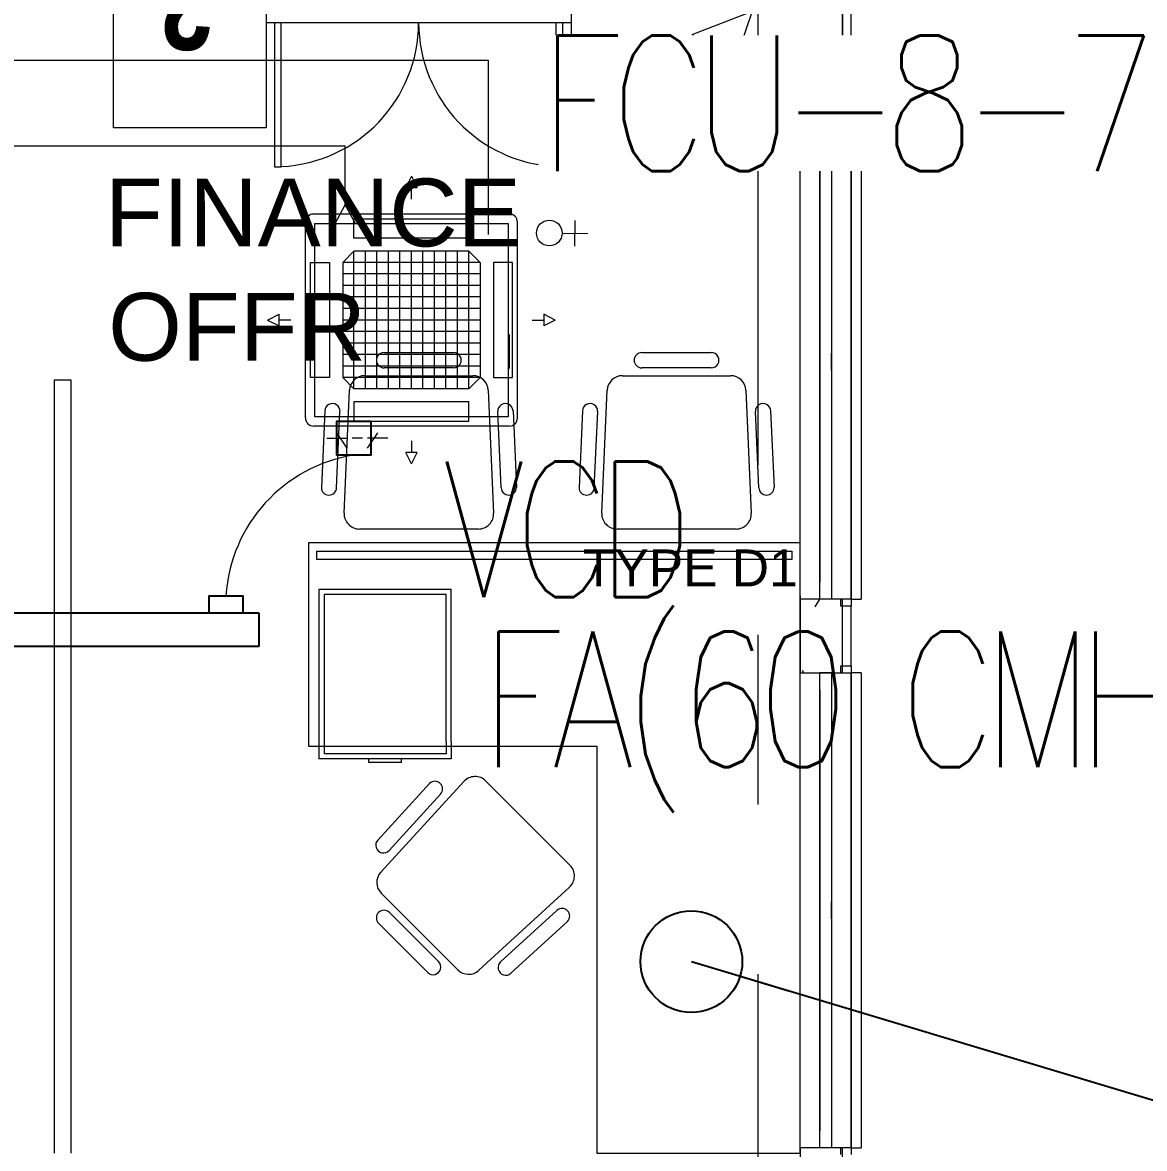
# Model space of a CAD drawing. Header units: millimetres. Extents: x 50620 to 404449, y -131543 to 97.
# Drawn here: x 361219 to 364528, y -103417 to -100098 of the extents above; entities that cross this region are included whole.
import ezdxf

# ---------------------------------------------------------------- set-up
doc = ezdxf.new("R2010")
doc.units = ezdxf.units.MM
doc.linetypes.add('CONTINOUS', pattern=[0])
doc.linetypes.add('IDA - Grid Line', pattern=[3500, 2000, -500, 500, -500])
for name, color, linetype, lineweight in [('1599_DB_A_BLK2_HQ_R21-2ND STOREY 20230517--$0$A-_GENM----_M', 8, 'Continuous', 9), ('1599_DB_A_BLK2_HQ_R21-2ND STOREY 20230517--$0$A-_WIND----_E', 8, 'Continuous', 9), ('1599_DB_A_BLK2_HQ_R21-2ND STOREY 20230517--$0$S-_COLN----_E', 8, 'Continuous', 9), ('A-_FLOR----_E', 8, 'Continuous', 9), ('A-_FURT----_E', 8, 'Continuous', 9), ('A-_GENM----_M', 8, 'Continuous', 9), ('A-_WALL----_E', 8, 'Continuous', 9), ('A-_WALL----_E-1', 8, 'Continuous', 18), ('A-_WALL----_H-2', 8, 'Continuous', 9), ('A-_WALLPRTN_E', 8, 'Continuous', 9), ('A-_WIND----_E', 8, 'Continuous', 9), ('FURNITURE', 8, 'Continuous', 9), ('M-_ACMV TX', 6, 'Continuous', 25), ('M-_ACON----_E-N', 7, 'Continuous', 9), ('M-_ARCHI', 8, 'Continuous', 5), ('M-AC-TEXT', 5, 'CONTINOUS', 25), ('M-ACMV_CDP', 190, 'DRAIN_PIPE', 13), ('M-ACMV_FAD', 3, 'Continuous', 25), ('M-ACMV_FAF', 3, 'Continuous', 25), ('M-ACMV_FCU', 5, 'Continuous', 25), ('M-ACMV_FLEXD', 222, 'Continuous', 25), ('M-ACMV_PW', 8, 'REFRIGERANT', 25), ('M-ACMV_REF-P', 134, '500-1-RP', 9), ('M-FA TEXT', 3, 'Continuous', 25), ('M_ACMV_ANNOTATION', 7, 'Continuous', 20), ('S-_COLN----_E', 8, 'Continuous', 5), ('S-_COLN----_E-1', 8, 'Continuous', 5), ('S-_COLN----_E-2', 8, 'Continuous', 5)]:
    doc.layers.add(name, color=color, linetype=linetype, lineweight=lineweight)
doc.layers.add('S-_ANOTGRID_E-1', color=9, linetype='IDA - Grid Line', lineweight=5, true_color=0x808080)
doc.styles.add('Arial Narrow_B_4', font='ARIALNB.TTF', dxfattribs={"height": 500})
doc.styles.add('Arial_3', font='arial.ttf', dxfattribs={"height": 500})
doc.styles.add('ROMANS', font='romans.shx', dxfattribs={"width": 0.8})
doc.styles.get("Standard").update_dxf_attribs({"font": 'arial.ttf'})
doc.linetypes.add('500-1-RP', pattern='A,0.75,-0.5,0.75,-0.5,0.75,-0.5,0.75,-1.7,["RP",Standard,S=1,R=0,X=-1,Y=-0.5],-1.7', length=7.9)
doc.linetypes.add('BATTING', pattern='A,0.0001,-0.1,[134,ltypeshp.shx,S=0.1,R=0,X=-0.1,Y=0],-0.2,[134,ltypeshp.shx,S=0.1,R=180,X=0.1,Y=0],-0.1', length=0.4001)
doc.linetypes.add('DRAIN_PIPE', pattern='A,0.5,-0.2,["D",Standard,S=0.1,R=0,X=-0.1,Y=-0.05],-0.25', length=0.95)
doc.linetypes.add('REFRIGERANT', pattern='A,15,-5.08,["R",Standard,S=2.54,R=0,X=-2.54,Y=-1.27],-5.08', length=25.16)
doc.dimstyles.get("Standard").update_dxf_attribs({"dimtxt": 200, "dimasz": 150, "dimexe": 0.18, "dimexo": 0.0625, "dimgap": 10, "dimtad": 1, "dimtih": 1, "dimtoh": 1, "dimdec": 0, "dimzin": 0, "dimdsep": 46, "dimtxsty": 'Standard', "dimcen": 0.09, "dimclrd": 256, "dimclre": 256, "dimclrt": 256, "dimadec": 0, "dimazin": 0, "dimtfac": 1, "dimtdec": 0, "dimtofl": 0, "dimtmove": 0, "dimatfit": 3, "dimfxl": 1, "dimtolj": 1, "dimtzin": 0, "dimarcsym": 1})

# ---------------------------------------------------------------- blocks, each defined once
blk = doc.blocks.new('A$C7208cd76')
at = {"layer": 'M-ACMV_FCU', "lineweight": 15}
for p, q in [((0, 424.1), (-17, 390.2)), ((0, 424.1), (17, 390.2)), ((-17, 390.2), (17, 390.2)), ((0, 356.2), (0, 390.2)), ((288.8, 312.5), (-288.8, 312.5)), ((288.9, 312.6), (288.9, 312.6)), ((-312.5, 288.8), (-312.5, -288.8)), ((312.5, 288.8), (312.5, -288.8)), ((312.6, 288.9), (312.6, 288.9)), ((-202.6, 169.6), (-169.6, 202.6)), ((-169.6, 202.6), (169.6, 202.6)), ((-169.6, 202.6), (-169.6, -202.6)), ((-135.7, 202.6), (-135.7, -202.6)), ((-101.8, 202.6), (-101.8, -202.6)), ((-67.9, 202.6), (-67.9, -202.6)), ((-33.9, 202.6), (-33.9, -202.6)), ((0, 202.6), (0, -202.6)), ((33.9, 202.6), (33.9, -202.6)), ((67.9, 202.6), (67.9, -202.6)), ((101.8, 202.6), (101.8, -202.6)), ((135.7, 202.6), (135.7, -202.6)), ((169.6, 202.6), (202.6, 169.6)), ((169.6, 202.6), (169.6, -202.6)), ((-202.6, 169.6), (-202.6, -169.6)), ((202.6, 169.6), (-202.6, 169.6)), ((202.6, 169.6), (202.6, -169.6)), ((202.6, 135.7), (-202.6, 135.7)), ((202.6, 101.8), (-202.6, 101.8)), ((202.6, 67.9), (-202.6, 67.9)), ((202.6, 33.9), (-202.6, 33.9)), ((-424.1, 0), (-390.2, 17)), ((-424.1, 0), (-390.2, -17)), ((-390.2, -17), (-390.2, 17)), ((-356.2, 0), (-390.2, 0)), ((202.6, 0), (-202.6, 0)), ((356.2, 0), (390.2, 0)), ((390.2, 17), (390.2, -17)), ((424.1, 0), (390.2, 17)), ((424.1, 0), (390.2, -17)), ((202.6, -33.9), (-202.6, -33.9)), ((202.6, -67.9), (-202.6, -67.9)), ((202.6, -101.8), (-202.6, -101.8)), ((202.6, -135.7), (-202.6, -135.7)), ((-169.6, -202.6), (-202.6, -169.6)), ((202.6, -169.6), (-202.6, -169.6)), ((169.6, -202.6), (202.6, -169.6)), ((-169.6, -202.6), (169.6, -202.6)), ((288.8, -312.5), (-288.8, -312.5)), ((0, -356.2), (0, -390.2)), ((17, -390.2), (-17, -390.2)), ((0, -424.1), (-17, -390.2)), ((0, -424.1), (17, -390.2))]:
    blk.add_line(p, q, dxfattribs=at)
for points in [[(285, 285), (285, -285), (-285, -285), (-285, 285)], [(-169.6, 241.6), (169.6, 241.6), (169.6, 297.9), (-169.6, 297.9)], [(-241.6, 169.6), (-241.6, -169.6), (-297.9, -169.6), (-297.9, 169.6)], [(241.6, 169.6), (241.6, -169.6), (297.9, -169.6), (297.9, 169.6)], [(-169.6, -241.6), (169.6, -241.6), (169.6, -297.9), (-169.6, -297.9)]]:
    blk.add_lwpolyline(points, close=True, dxfattribs=at)
for centre, start, end in [((-288.8, 288.8), 90, 180), ((288.8, 288.8), 0, 90), ((-288.8, -288.8), 180, 270), ((288.8, -288.8), 270, 0)]:
    blk.add_arc(centre, 23.7, start, end, dxfattribs=at)
blk = doc.blocks.new('A$C49267d6b')
at = {"layer": 'M-_ACON----_E-N', "lineweight": 0}
for p, q in [((0, 127), (0, 76.2)), ((-25.4, 76.2), (12.7, 101.6)), ((0, 63.5), (0, 38.1)), ((-25.4, 25.4), (12.7, 0)), ((0, -25.4), (0, 25.4))]:
    blk.add_line(p, q, dxfattribs=at)
blk = doc.blocks.new('SSO')
at = {"layer": 'M-ACMV_PW', "color": 1, "linetype": 'ByBlock', "lineweight": 5}
for points in [[(1064770.8, 20778.3), (1064771.8, 20867.5)], [(1064770.8, 20778.3), (1064771.8, 20867.5)], [(1064770.8, 20778.3), (1064771.8, 20867.5)], [(1064770.8, 20778.3), (1064771.8, 20867.5)], [(1064770.8, 20778.3), (1064771.8, 20867.5)], [(1064770.8, 20778.3), (1064771.8, 20867.5)], [(1064815.9, 20822.4), (1064726.7, 20823.4)], [(1064815.9, 20822.4), (1064726.7, 20823.4)]]:
    blk.add_lwpolyline(points, dxfattribs=at)
blk.add_circle((1064770.3, 20733.6), 44.6, dxfattribs=at)
blk.add_circle((1064770.3, 20733.6), 44.6, dxfattribs=at)
blk = doc.blocks.new('A$C81577ca4')
at = {"layer": 'M-ACMV_REF-P', "lineweight": 0, "ltscale": 0.75}
for p, q in [((19, -95), (-36, -125)), ((-36, -125), (-86, -125)), ((19, -155), (-36, -125))]:
    blk.add_line(p, q, dxfattribs=at)
blk = doc.blocks.new('IDA - Casement w Top Hung - 2 Panels - 1400L X 1800H - B2-AW01-3560558-BLK 2 2ND STOREY PLAN')
at = {"layer": 'A-_WIND----_E'}
for p, q in [((-700, 17.5), (700, 17.5)), ((-700, 17.5), (-700, -17.5)), ((-650, 17.5), (-615, 17.5)), ((-650, 17.5), (-25, 17.5)), ((-650, 17.5), (650, 17.5)), ((-650, 17.5), (650, 17.5)), ((-615, 17.5), (-35, 17.5)), ((-615, 17.5), (-60, 17.5)), ((-35, 17.5), (0, 17.5)), ((25, 17.5), (-24.9, 17.5)), ((0, 17.5), (35, 17.5)), ((25, 17.5), (650, 17.5)), ((35, 17.5), (615, 17.5)), ((60, 17.5), (615, 17.5)), ((615, 17.5), (650, 17.5)), ((700, 17.5), (700, -17.5)), ((700, -17.5), (-700, -17.5)), ((-615, -17.5), (-650, -17.5)), ((-25, -17.5), (-650, -17.5)), ((650, -17.5), (-650, -17.5)), ((-650, -17.5), (650, -17.5)), ((-35, -17.5), (-615, -17.5)), ((-60, -17.5), (-615, -17.5)), ((0, -17.5), (-35, -17.5)), ((25, -17.5), (-24.9, -17.5)), ((35, -17.5), (0, -17.5)), ((650, -17.5), (25, -17.5)), ((615, -17.5), (35, -17.5)), ((615, -17.5), (60, -17.5)), ((650, -17.5), (615, -17.5))]:
    blk.add_line(p, q, dxfattribs=at)
blk = doc.blocks.new('Wall Motif - Type 1-2673956-BLK 2 2ND STOREY PLAN')
at = {"layer": 'A-_GENM----_M'}
for p, q in [((-575, -75), (825, -75)), ((-575, -75), (-575, -105)), ((-525, -75), (81.1, -75)), ((-481.1, -75), (125, -75)), ((-481.1, -75), (731.1, -75)), ((125, -75), (731.1, -75)), ((168.9, -75), (775, -75)), ((825, -105), (825, -75)), ((825, -105), (-575, -105)), ((81.1, -105), (-525, -105)), ((125, -105), (-481.1, -105)), ((731.1, -105), (-481.1, -105)), ((731.1, -105), (125, -105)), ((775, -105), (168.9, -105))]:
    blk.add_line(p, q, dxfattribs=at)
blk = doc.blocks.new('1599_DB_A_BLK2_HQ_R21-2ND STOREY 20230517--$0$Wall Motif - Type 1-2673956-LINKVIEW_BLK2_2ND STOREY')
at = {"layer": '1599_DB_A_BLK2_HQ_R21-2ND STOREY 20230517--$0$A-_GENM----_M'}
for p, q in [((-575, -75), (825, -75)), ((-575, -75), (-575, -105)), ((825, -105), (825, -75)), ((825, -105), (-575, -105))]:
    blk.add_line(p, q, dxfattribs=at)
blk = doc.blocks.new('1599_DB_A_BLK2_HQ_R21-2ND STOREY 20230517--$0$IDA - Casement w Top Hung - 2 Panels - 1400L X 1800H - B2-AW01-3560558-LINKVIEW_BLK2_2ND STOREY')
at = {"layer": '1599_DB_A_BLK2_HQ_R21-2ND STOREY 20230517--$0$A-_WIND----_E'}
for p, q in [((-700, 17.5), (700, 17.5)), ((-700, 17.5), (-700, -17.5)), ((700, 17.5), (700, -17.5)), ((700, -17.5), (-700, -17.5))]:
    blk.add_line(p, q, dxfattribs=at)
blk = doc.blocks.new('ARCHI 2ND_2024 09 11')
at = {"layer": '1599_DB_A_BLK2_HQ_R21-2ND STOREY 20230517--$0$S-_COLN----_E', "lineweight": 5}
h = blk.add_hatch(dxfattribs=at)
h.set_pattern_fill('FP_1', color=8, style=0, pattern_type=2)
h.set_pattern_definition([(50, (-28420.7, -3975.3), (1821.84, -159.39), [190.5, -2095.5]), (355, (-28420.7, -3975.3), (-352.43, 1910.567), [152.4, -1676.4]), (100.451, (-28268.9, -3988.6), (1469.426, 1751.166), [161.9, -1780.9]), (46.184, (-28420.7, -3467.3), (2710.79, -420.43), [285.75, -3143.25]), (96.636, (-28194.8, -3502.4), (2374.03, 2474.28), [242.85, -2671.35]), (351.184, (-28420.7, -3467.3), (2374.05, 2474.25), [228.6, -2514.6]), (21, (-28166.7, -3594.3), (1516.143, -1022.652), [190.5, -2095.5]), (326, (-28166.7, -3594.3), (618.02, 1841.88), [152.4, -1676.4]), (71.451, (-28040.4, -3679.6), (2134.17, 819.212), [161.9, -1780.9]), (37.5, (-28420.7, -3975.34), (30.886, 845.5504), [83.82, -1572.26, 83.82, -1617.98, -1682.75]), (37.5, (-28420.7, -3975.34), (30.886, 845.5504), [-3357.88, 83.82, -1598.93]), (7.5, (-28420.7, -3975.3), (668.197, 1001.806), [83.82, -886.46, 83.82, -1534.16, -641.35]), (7.5, (-28420.7, -3975.3), (668.197, 1001.806), [-2588.26, 83.82, -557.53]), (327.5, (-28987.1, -3975.34), (1355.909, -57.2896), [83.82, -551.18, 83.82, -1897.38, -2628.9]), (327.5, (-28987.1, -3975.34), (1355.909, -57.2896), [-2616.2, 83.82, -2545.08]), (317.5, (-29241.1, -3975.3), (1481.293, 254.266), [83.82, -741.68, 83.82, -1231.9, -1866.9]), (317.5, (-29241.1, -3975.3), (1481.293, 254.266), [-2141.22, 83.82, -1783.08])])
h.paths.add_polyline_path([(-21417.3, -72400), (-21350, -72400), (-21350, -71600), (-22150, -71600), (-22150, -72400)], flags=0)
h = blk.add_hatch(dxfattribs=at)
h.set_pattern_fill('FP_3', color=8, style=0, pattern_type=2)
h.set_pattern_definition([(6e-11, (-28420.7, -3975.34), (1016, 254), [83.82, -678.18, 83.82, -678.18, -4064]), (6e-11, (-28420.7, -3975.34), (1016, 254), [-1524, 83.82, -1440.18, 83.82, -678.18, -1778]), (6e-11, (-28420.7, -3975.34), (1016, 254), [-3810, 83.82, -424.18, 83.82, -1186.18]), (120, (-28039.7, -3848.34), (-727.97045, 752.8818), [83.82, -678.18, 83.82, -678.18, -4064]), (120, (-28039.7, -3848.34), (-727.97045, 752.8818), [-1524, 83.82, -1440.18, 83.82, -678.18, -1778]), (120, (-28039.7, -3848.34), (-727.97045, 752.8818), [-3810, 83.82, -424.18, 83.82, -1186.18]), (240, (-27912.7, -3340.34), (-288.02955, -1006.8818), [83.82, -678.18, 83.82, -678.18, -4064]), (240, (-27912.7, -3340.34), (-288.02955, -1006.8818), [-1524, 83.82, -1440.18, 83.82, -678.18, -1778]), (240, (-27912.7, -3340.34), (-288.02955, -1006.8818), [-3810, 83.82, -424.18, 83.82, -1186.18])])
h.paths.add_polyline_path([(-21355, -75633.3), (-21355, -75613.3), (-21350, -75613.3), (-21351.6, -75436.7), (-21355, -75436.7), (-21355, -75416.7), (-21475, -75416.7), (-21475, -75633.3), (-21382.3, -75633.3)], flags=0)
at = {"layer": 'A-_WALL----_H-2', "lineweight": 5}
h = blk.add_hatch(dxfattribs=at)
h.set_pattern_fill('FP_3', color=256, style=0, pattern_type=2)
h.set_pattern_definition([(360, (102886.37, 38752.37), (1016, 254), [83.82, -678.18, 83.82, -678.18, -4064]), (360, (102886.37, 38752.37), (1016, 254), [-1524, 83.82, -1440.18, 83.82, -678.18, -1778]), (360, (102886.37, 38752.37), (1016, 254), [-3810, 83.82, -424.18, 83.82, -1186.18]), (120, (103267.37, 38879.37), (-727.97045, 752.8818), [83.82, -678.18, 83.82, -678.18, -4064]), (120, (103267.37, 38879.37), (-727.97045, 752.8818), [-1524, 83.82, -1440.18, 83.82, -678.18, -1778]), (120, (103267.37, 38879.37), (-727.97045, 752.8818), [-3810, 83.82, -424.18, 83.82, -1186.18]), (240, (103394.37, 39387.37), (-288.02955, -1006.8818), [83.82, -678.18, 83.82, -678.18, -4064]), (240, (103394.37, 39387.37), (-288.02955, -1006.8818), [-1524, 83.82, -1440.18, 83.82, -678.18, -1778]), (240, (103394.37, 39387.37), (-288.02955, -1006.8818), [-3810, 83.82, -424.18, 83.82, -1186.18])])
h.paths.add_polyline_path([(-21382.3, -77250), (-21355, -77250), (-21355, -77230), (-21350, -77229.2), (-21350, -77053.3), (-21355, -77053.3), (-21355, -77033.3), (-21475, -77033.3), (-21475, -77250), (-21417.3, -77250)])
h.paths.add_polyline_path([(-21382.3, -75633.3), (-21355, -75633.3), (-21355, -75613.3), (-21350, -75612.5), (-21350, -75436.7), (-21355, -75436.7), (-21355, -75416.7), (-21475, -75416.7), (-21475, -75633.3), (-21417.3, -75633.3)])
h.paths.add_polyline_path([(-21417.3, -74016.7), (-21355, -74016.7), (-21355, -73996.7), (-21350, -73995.8), (-21350, -73820), (-21355, -73820), (-21355, -73800), (-21475, -73800), (-21475, -74016.7)])
h.paths.add_polyline_path([(-21355, -70200), (-21355, -70180), (-21350, -70179.2), (-21350, -69953), (-21355, -69953), (-21355, -69933), (-21475, -69933), (-21475, -70200), (-21382.3, -70200)])
h.paths.add_polyline_path([(-21355, -68533), (-21355, -68513), (-21350, -68513), (-21350, -68287), (-21355, -68287), (-21355, -68267), (-21475, -68267), (-21475, -68533), (-21360.7, -68533)])
h.paths.add_polyline_path([(-21382.3, -66867), (-21355, -66867), (-21355, -66847), (-21350, -66847), (-21350, -66620), (-21355, -66620), (-21355, -66600), (-21475, -66600), (-21475, -66867), (-21417.3, -66867)])
h.paths.add_polyline_path([(-21417.3, -63000), (-21355, -63000), (-21353.3, -62980), (-21350, -62980), (-21350, -62670), (-21355, -62670), (-21355, -62650), (-21475, -62650), (-21475, -63000), (-21417.7, -63000)])
h.paths.add_polyline_path([(-21417.7, -61250), (-21355, -61250), (-21355, -61230), (-21350, -61230), (-21350, -60750), (-21475, -60750), (-21475, -61250)])
at = {"layer": 'S-_COLN----_E-2', "lineweight": 5}
h = blk.add_hatch(dxfattribs=at)
h.set_pattern_fill('FP_40', color=256, style=0, pattern_type=2)
h.set_pattern_definition([(50, (102886.4, 38752.4), (1821.841, -159.39), [190.5, -2095.5]), (355, (102886.4, 38752.4), (-352.428, 1910.567), [152.4, -1676.4]), (100.451, (103038.2, 38739.1), (1469.426, 1751.166), [161.9, -1780.9]), (46.184, (102886.4, 39260.4), (2710.79, -420.428), [285.75, -3143.25]), (96.636, (103112.3, 39225.3), (2374.026, 2474.276), [242.85, -2671.35]), (351.184, (102886.4, 39260.4), (2374.05, 2474.253), [228.6, -2514.6]), (21, (103140.4, 39133.4), (1516.143, -1022.652), [190.5, -2095.5]), (326, (103140.4, 39133.4), (618.02, 1841.88), [152.4, -1676.4]), (71.451, (103266.7, 39048.2), (2134.171, 819.212), [161.9, -1780.9]), (37.5, (102886.4, 38752.4), (30.886, 845.5504), [83.82, -1572.26, 83.82, -1617.98, -1682.75]), (37.5, (102886.4, 38752.4), (30.886, 845.5504), [-3357.88, 83.82, -1598.93]), (7.5, (102886.4, 38752.4), (668.1966, 1001.8057), [83.82, -886.46, 83.82, -1534.16, -641.35]), (7.5, (102886.4, 38752.4), (668.1966, 1001.8057), [-2588.26, 83.82, -557.53]), (327.5, (102319.95, 38752.4), (1355.9093, -57.2896), [83.82, -551.18, 83.82, -1897.38, -2628.9]), (327.5, (102319.95, 38752.4), (1355.9093, -57.2896), [-2616.2, 83.82, -2545.08]), (317.5, (102066, 38752.4), (1481.293, 254.266), [83.82, -741.68, 83.82, -1231.9, -1866.9]), (317.5, (102066, 38752.4), (1481.293, 254.266), [-2141.22, 83.82, -1783.08])])
h.paths.add_polyline_path([(-21475, -72400), (-21350, -72400), (-21350, -71600), (-22150, -71600), (-22150, -72400), (-21577.6, -72400)])
at = {"color": 8, "lineweight": 5}
for p, q in [((-22701.8, -73073), (-22496.8, -73073)), ((-21942, -73073), (-21737, -73073)), ((-22496.8, -73118), (-22701.8, -73118)), ((-21737, -73118), (-21942, -73118)), ((-22758.7, -73141), (-22439.8, -73141)), ((-21999, -73141), (-21680, -73141)), ((-22819.7, -73546.1), (-22803.7, -73184.1)), ((-22394.9, -73184.1), (-22378.9, -73546.1)), ((-22059.9, -73546.1), (-22043.9, -73184.1)), ((-21635.1, -73184.1), (-21619.1, -73546.1)), ((-22876.8, -73244.8), (-22886.8, -73470.5)), ((-22841.8, -73471.5), (-22831.9, -73246.8)), ((-22356.8, -73471.5), (-22366.7, -73246.8)), ((-22321.7, -73244.8), (-22311.8, -73470.5)), ((-22117, -73244.8), (-22127, -73470.5)), ((-22082, -73471.5), (-22072.1, -73246.8)), ((-21597, -73471.5), (-21606.9, -73246.8)), ((-21562, -73244.8), (-21552, -73470.5)), ((-22423.8, -73593), (-22774.7, -73593)), ((-21664, -73593), (-22015, -73593)), ((-22893.9, -73771.2), (-22893.9, -74270.6)), ((-22503.9, -73771.2), (-22893.9, -73771.2)), ((-22503.9, -74220.7), (-22503.9, -73771.2)), ((-22878.9, -73786.2), (-22878.9, -74255.6)), ((-22518.9, -73786.2), (-22878.9, -73786.2)), ((-22518.9, -74220.7), (-22518.9, -73786.2)), ((-22518.9, -74220.7), (-22518.9, -74255.6)), ((-22503.9, -74220.7), (-22503.9, -74270.6)), ((-22503.9, -74270.6), (-22893.9, -74270.6)), ((-22503.9, -74270.6), (-22893.9, -74270.6)), ((-22518.9, -74255.6), (-22878.9, -74255.6)), ((-22746.8, -74281.6), (-22746.8, -74270.6)), ((-22650.9, -74281.6), (-22650.9, -74270.6)), ((-22650.9, -74281.6), (-22746.8, -74281.6)), ((-22720.4, -74510), (-22567.8, -74343.3)), ((-22466.9, -74337.3), (-22711.6, -74604.6)), ((-22153.8, -74584), (-22401.9, -74335.9)), ((-22535.3, -74374.4), (-22687.2, -74540.3)), ((-22710.2, -74666.8), (-22484.7, -74892.3)), ((-22422.5, -74893.7), (-22155.2, -74649)), ((-22541.3, -74868.3), (-22686.2, -74723.3)), ((-22192.3, -74717.3), (-22358.3, -74869.3)), ((-22718, -74755.2), (-22573.1, -74900.1)), ((-22327.9, -74902.5), (-22161.2, -74749.9))]:
    blk.add_line(p, q, dxfattribs=at)
blk.add_lwpolyline([(-22075, -75433.3), (-21475, -75433.3), (-21475, -73633.3), (-22925, -73633.3), (-22925, -74233.3), (-22075, -74233.3)], close=True, dxfattribs=at)
for centre, radius, start, end in [((-22701.8, -73095.5), 22.5, 90, 270), ((-22496.8, -73095.5), 22.5, 270, 90), ((-21942, -73095.5), 22.5, 90, 270), ((-21737, -73095.5), 22.5, 270, 90), ((-22758.7, -73186), 45, 90, 177.4674), ((-22439.8, -73186), 45, 2.5326, 90), ((-21999, -73186), 45, 90, 177.4674), ((-21680, -73186), 45, 2.5326, 90), ((-22854.3, -73245.8), 22.5, 357.4674, 177.473), ((-22344.2, -73245.8), 22.5, 2.527, 182.5326), ((-22094.6, -73245.8), 22.5, 357.4674, 177.473), ((-21584.4, -73245.8), 22.5, 2.527, 182.5326), ((-22864.3, -73470.5), 22.5, 180, 357.4674), ((-22334.3, -73470.5), 22.5, 182.5326, 0), ((-22104.5, -73470.5), 22.5, 180, 357.4674), ((-21574.5, -73470.5), 22.5, 182.5326, 0), ((-22774.7, -73548), 45, 177.4674, 270), ((-22423.8, -73548), 45, 270, 2.5326), ((-22015, -73548), 45, 177.4674, 270), ((-21664, -73548), 45, 270, 2.5326), ((-22551.9, -74359.2), 22.5, 317.5326, 135), ((-22433.8, -74367.7), 45, 45, 137.5326), ((-22703.8, -74525.2), 22.5, 137.527, 317.5326), ((-22678.4, -74635), 45, 137.5326, 225), ((-22678.4, -74635), 45, 137.5326, 225), ((-22185.6, -74615.8), 45, 312.4674, 45), ((-22177.1, -74733.9), 22.5, 315, 132.4674), ((-22702.1, -74739.2), 22.5, 45, 225), ((-22557.2, -74884.2), 22.5, 225, 45), ((-22343.1, -74885.9), 22.5, 132.4674, 312.473), ((-22452.9, -74860.5), 45, 225, 312.4674)]:
    blk.add_arc(centre, radius, start, end, dxfattribs=at)
at = {"layer": '1599_DB_A_BLK2_HQ_R21-2ND STOREY 20230517--$0$A-_GENM----_M', "color": 8, "lineweight": 5}
for p, q in [((-21325, -73800), (-21325, -72400)), ((-21295, -72400), (-21325, -72400)), ((-21295, -72400), (-21295, -73800)), ((-21325, -73800), (-21295, -73800)), ((-21325, -75416.7), (-21325, -74016.7)), ((-21295, -74016.7), (-21325, -74016.7)), ((-21295, -74016.7), (-21295, -75416.7)), ((-21325, -75416.7), (-21295, -75416.7))]:
    blk.add_line(p, q, dxfattribs=at)
at = {"layer": '1599_DB_A_BLK2_HQ_R21-2ND STOREY 20230517--$0$A-_WIND----_E', "color": 8, "lineweight": 5}
for p, q in [((-21417.3, -73800), (-21417.3, -72400)), ((-21382.3, -72400), (-21417.3, -72400)), ((-21382.3, -72400), (-21382.3, -73800)), ((-21382.3, -73800), (-21417.3, -73800)), ((-21417.3, -75416.7), (-21417.3, -74016.7)), ((-21382.3, -74016.7), (-21417.3, -74016.7)), ((-21382.3, -74016.7), (-21382.3, -75416.7)), ((-21382.3, -75416.7), (-21417.3, -75416.7))]:
    blk.add_line(p, q, dxfattribs=at)
at = {"layer": '1599_DB_A_BLK2_HQ_R21-2ND STOREY 20230517--$0$S-_COLN----_E', "color": 8, "lineweight": 5}
for p, q in [((-22150, -71600), (-22150, -72400)), ((-22150, -71600), (-22150, -72400)), ((-21350, -71620), (-21350, -72380)), ((-21350, -72380), (-21350, -71620)), ((-21350, -71620), (-21350, -72380)), ((-21350, -72380), (-21350, -71620)), ((-21325, -72380), (-21325, -71620)), ((-21325, -72380), (-21325, -71620)), ((-21350, -72380), (-21325, -72380)), ((-21350, -72400), (-21350, -72380)), ((-21350, -72380), (-21325, -72380)), ((-21350, -72400), (-21350, -72380)), ((-21325, -72380), (-21325, -72400)), ((-21325, -72380), (-21325, -72400)), ((-22150, -72400), (-21417.3, -72400)), ((-22150, -72400), (-21417.3, -72400)), ((-21475, -73790), (-21475, -72390)), ((-21475, -73800), (-21475, -72400)), ((-21382.3, -72400), (-21350, -72400)), ((-21382.3, -72400), (-21350, -72400)), ((-21350, -72400), (-21325, -72400)), ((-21350, -72400), (-21325, -72400)), ((-21325, -72400), (-21325, -73800)), ((-21325, -72400), (-21325, -73800)), ((-21475, -73790), (-21475, -74006.7)), ((-21417.3, -73800), (-21475, -73800)), ((-21475, -73800), (-21475, -74016.7)), ((-21417.3, -73800), (-21475, -73800)), ((-21355, -73800), (-21382.3, -73800)), ((-21355, -73800), (-21382.3, -73800)), ((-21325, -73800), (-21355, -73800)), ((-21355, -73820), (-21355, -73800)), ((-21325, -73800), (-21355, -73800)), ((-21355, -73820), (-21355, -73800)), ((-21350, -73820), (-21350, -73800)), ((-21350, -73820), (-21350, -73800)), ((-21325, -73800), (-21325, -73820)), ((-21325, -73800), (-21325, -73820)), ((-21325, -73820), (-21355, -73820)), ((-21325, -73820), (-21355, -73820)), ((-21350, -73996.7), (-21350, -73820)), ((-21350, -73996.7), (-21350, -73820)), ((-21325, -73996.7), (-21325, -73820)), ((-21325, -73996.7), (-21325, -73820)), ((-21475, -75406.7), (-21475, -74006.7)), ((-21355, -73996.7), (-21325, -73996.7)), ((-21355, -74016.7), (-21355, -73996.7)), ((-21355, -73996.7), (-21325, -73996.7)), ((-21355, -74016.7), (-21355, -73996.7)), ((-21350, -74016.7), (-21350, -73996.7)), ((-21350, -74016.7), (-21350, -73996.7)), ((-21325, -73996.7), (-21325, -74016.7)), ((-21325, -73996.7), (-21325, -74016.7)), ((-21475, -75416.7), (-21475, -74016.7)), ((-21475, -74016.7), (-21417.3, -74016.7)), ((-21475, -74016.7), (-21417.3, -74016.7)), ((-21382.3, -74016.7), (-21355, -74016.7)), ((-21382.3, -74016.7), (-21355, -74016.7)), ((-21355, -74016.7), (-21325, -74016.7)), ((-21355, -74016.7), (-21325, -74016.7)), ((-21325, -74016.7), (-21325, -75416.7)), ((-21325, -74016.7), (-21325, -75416.7)), ((-21417.3, -75416.7), (-21475, -75416.7)), ((-21417.3, -75416.7), (-21475, -75416.7)), ((-21475, -75416.7), (-21475, -75633.3)), ((-21355, -75416.7), (-21382.3, -75416.7)), ((-21355, -75416.7), (-21382.3, -75416.7)), ((-21325, -75416.7), (-21355, -75416.7)), ((-21355, -75436.7), (-21355, -75416.7)), ((-21325, -75416.7), (-21355, -75416.7)), ((-21355, -75436.7), (-21355, -75416.7)), ((-21350, -75436.7), (-21350, -75416.7)), ((-21350, -75436.7), (-21350, -75416.7)), ((-21325, -75416.7), (-21325, -75436.7)), ((-21325, -75416.7), (-21325, -75436.7))]:
    blk.add_line(p, q, dxfattribs=at)
at = {"layer": 'A-_FLOR----_E', "lineweight": 5}
for p, q in [((-21350, -72400), (-21350, -71600)), ((-21350, -74016.7), (-21350, -73800)), ((-21350, -75633.3), (-21350, -75416.7))]:
    blk.add_line(p, q, dxfattribs=at)
at = {"layer": 'A-_FLOR----_E', "color": 8, "lineweight": 5}
for p, q in [((-21350, -72400), (-21350, -71600)), ((-21350, -74016.7), (-21350, -73800)), ((-21350, -75633.3), (-21350, -75416.7))]:
    blk.add_line(p, q, dxfattribs=at)
at = {"layer": 'A-_FURT----_E', "color": 8, "lineweight": 5}
for p, q in [((-22150, -71650), (-22150, -72100)), ((-23050, -72100), (-22150, -72100)), ((-23025, -72100), (-23025, -72525)), ((-23005, -72525), (-23005, -72100)), ((-22195, -72100), (-22195, -72525)), ((-22175, -72525), (-22175, -72100)), ((-23025, -72525), (-23005, -72525)), ((-22195, -72525), (-22175, -72525))]:
    blk.add_line(p, q, dxfattribs=at)
blk.add_lwpolyline([(-23500, -71650), (-23050, -71650), (-23050, -72410), (-23500, -72410)], close=True, dxfattribs=at)
for centre, start, end in [((-23025, -72100), 272.719, 0), ((-22175, -72100), 180, 267.281)]:
    blk.add_arc(centre, 425, start, end, dxfattribs=at)
at = {"layer": 'A-_GENM----_M', "color": 8, "lineweight": 5}
for p, q in [((-21325, -73800), (-21325, -72400)), ((-21295, -72400), (-21325, -72400)), ((-21295, -72400), (-21295, -73800)), ((-21325, -73056.1), (-21325, -72450)), ((-21295, -72450), (-21295, -73056.1)), ((-21325, -73100), (-21325, -72493.9)), ((-21325, -73706.1), (-21325, -72493.9)), ((-21295, -72493.9), (-21295, -73100)), ((-21295, -72493.9), (-21295, -73706.1)), ((-21325, -73706.1), (-21325, -73100)), ((-21295, -73100), (-21295, -73706.1)), ((-21325, -73750), (-21325, -73143.9)), ((-21295, -73143.9), (-21295, -73750)), ((-21325, -73800), (-21295, -73800)), ((-21325, -75416.7), (-21325, -74016.7)), ((-21295, -74016.7), (-21325, -74016.7)), ((-21295, -74016.7), (-21295, -75416.7)), ((-21325, -74672.7), (-21325, -74066.7)), ((-21295, -74066.7), (-21295, -74672.7)), ((-21325, -74716.7), (-21325, -74110.6)), ((-21325, -75322.7), (-21325, -74110.6)), ((-21295, -74110.6), (-21295, -74716.7)), ((-21295, -74110.6), (-21295, -75322.7)), ((-21325, -75322.7), (-21325, -74716.7)), ((-21295, -74716.7), (-21295, -75322.7)), ((-21325, -75366.7), (-21325, -74760.6)), ((-21295, -74760.6), (-21295, -75366.7)), ((-21325, -75416.7), (-21295, -75416.7))]:
    blk.add_line(p, q, dxfattribs=at)
at = {"layer": 'A-_WALL----_E', "lineweight": 5}
for p, q in [((-21350, -71620), (-21350, -72380)), ((-21475, -73800), (-21475, -72400)), ((-21475, -72400), (-21325, -72400)), ((-21325, -72400), (-21325, -73800)), ((-21355, -73800), (-21475, -73800)), ((-21325, -73800), (-21355, -73800)), ((-21350, -73996.7), (-21350, -73820)), ((-21475, -75416.7), (-21475, -74016.7)), ((-21475, -74016.7), (-21355, -74016.7)), ((-21355, -74016.7), (-21325, -74016.7)), ((-21325, -74016.7), (-21325, -75416.7)), ((-21355, -75416.7), (-21475, -75416.7)), ((-21325, -75416.7), (-21355, -75416.7))]:
    blk.add_line(p, q, dxfattribs=at)
at = {"layer": 'A-_WALL----_E', "color": 8, "lineweight": 5}
for p, q in [((-21350, -71620), (-21350, -72380)), ((-21475, -73790), (-21475, -72390)), ((-21475, -72400), (-21325, -72400)), ((-21325, -72400), (-21325, -73800)), ((-21355, -73800), (-21475, -73800)), ((-21325, -73800), (-21355, -73800)), ((-21350, -73996.7), (-21350, -73820)), ((-21475, -75406.7), (-21475, -74006.7)), ((-21475, -74016.7), (-21355, -74016.7)), ((-21355, -74016.7), (-21325, -74016.7)), ((-21325, -74016.7), (-21325, -75416.7)), ((-21355, -75416.7), (-21475, -75416.7)), ((-21325, -75416.7), (-21355, -75416.7))]:
    blk.add_line(p, q, dxfattribs=at)
at = {"layer": 'A-_WALL----_E-1', "lineweight": 5}
for p, q in [((-21325, -72380), (-21325, -71620)), ((-21350, -72380), (-21325, -72380)), ((-21475, -73800), (-21475, -74016.7)), ((-21355, -73800), (-21475, -73800)), ((-21355, -73820), (-21355, -73800)), ((-21325, -73820), (-21355, -73820)), ((-21325, -73996.7), (-21325, -73820)), ((-21355, -74016.7), (-21355, -73996.7)), ((-21355, -73996.7), (-21325, -73996.7)), ((-21475, -74016.7), (-21355, -74016.7)), ((-21475, -75416.7), (-21475, -75633.3)), ((-21355, -75416.7), (-21475, -75416.7)), ((-21355, -75436.7), (-21355, -75416.7))]:
    blk.add_line(p, q, dxfattribs=at)
at = {"layer": 'A-_WALL----_E-1', "color": 8, "lineweight": 5}
for p, q in [((-21325, -72380), (-21325, -71620)), ((-21350, -72380), (-21325, -72380)), ((-21475, -73790), (-21475, -74006.7)), ((-21355, -73800), (-21475, -73800)), ((-21355, -73820), (-21355, -73800)), ((-21325, -73820), (-21355, -73820)), ((-21325, -73996.7), (-21325, -73820)), ((-21355, -74016.7), (-21355, -73996.7)), ((-21355, -73996.7), (-21325, -73996.7)), ((-21475, -74016.7), (-21355, -74016.7)), ((-21475, -75416.7), (-21475, -75633.3)), ((-21355, -75416.7), (-21475, -75416.7)), ((-21355, -75436.7), (-21355, -75416.7))]:
    blk.add_line(p, q, dxfattribs=at)
at = {"layer": 'A-_WALLPRTN_E', "color": 8, "lineweight": 5}
for p, q in [((-23625, -73154.3), (-23675, -73154.3)), ((-23675, -73154.3), (-23675, -75433.3)), ((-23625, -75433.3), (-23625, -73154.3))]:
    blk.add_line(p, q, dxfattribs=at)
at = {"layer": 'A-_WIND----_E', "color": 8, "lineweight": 5}
for p, q in [((-21417.3, -73800), (-21417.3, -72400)), ((-21382.3, -72400), (-21417.3, -72400)), ((-21382.3, -72400), (-21382.3, -73800)), ((-21417.3, -72485), (-21417.3, -72450)), ((-21417.3, -73075), (-21417.3, -72450)), ((-21417.3, -73750), (-21417.3, -72450)), ((-21417.3, -72450), (-21417.3, -73750)), ((-21382.3, -72450), (-21382.3, -72485)), ((-21382.3, -72450), (-21382.3, -73075)), ((-21382.3, -72450), (-21382.3, -73750)), ((-21382.3, -72450), (-21382.3, -73750)), ((-21417.3, -73065), (-21417.3, -72485)), ((-21417.3, -73040), (-21417.3, -72485)), ((-21382.3, -72485), (-21382.3, -73065)), ((-21382.3, -72485), (-21382.3, -73040)), ((-21417.3, -73100), (-21417.3, -73065)), ((-21417.3, -73125), (-21417.3, -73075.1)), ((-21382.3, -73065), (-21382.3, -73100)), ((-21382.3, -73125), (-21382.3, -73075.1)), ((-21417.3, -73135), (-21417.3, -73100)), ((-21382.3, -73100), (-21382.3, -73135)), ((-21417.3, -73750), (-21417.3, -73125)), ((-21417.3, -73715), (-21417.3, -73135)), ((-21382.3, -73125), (-21382.3, -73750)), ((-21382.3, -73135), (-21382.3, -73715)), ((-21417.3, -73715), (-21417.3, -73160)), ((-21382.3, -73160), (-21382.3, -73715)), ((-21417.3, -73750), (-21417.3, -73715)), ((-21382.3, -73715), (-21382.3, -73750)), ((-21382.3, -73800), (-21417.3, -73800)), ((-21417.3, -75416.7), (-21417.3, -74016.7)), ((-21382.3, -74016.7), (-21417.3, -74016.7)), ((-21382.3, -74016.7), (-21382.3, -75416.7)), ((-21417.3, -74101.7), (-21417.3, -74066.7)), ((-21417.3, -74691.7), (-21417.3, -74066.7)), ((-21417.3, -75366.7), (-21417.3, -74066.7)), ((-21417.3, -74066.7), (-21417.3, -75366.7)), ((-21382.3, -74066.7), (-21382.3, -74101.7)), ((-21382.3, -74066.7), (-21382.3, -74691.7)), ((-21382.3, -74066.7), (-21382.3, -75366.7)), ((-21382.3, -74066.7), (-21382.3, -75366.7)), ((-21417.3, -74681.7), (-21417.3, -74101.7)), ((-21417.3, -74656.7), (-21417.3, -74101.7)), ((-21382.3, -74101.7), (-21382.3, -74681.7)), ((-21382.3, -74101.7), (-21382.3, -74656.7)), ((-21417.3, -74716.7), (-21417.3, -74681.7)), ((-21417.3, -74741.7), (-21417.3, -74691.7)), ((-21382.3, -74681.7), (-21382.3, -74716.7)), ((-21382.3, -74741.7), (-21382.3, -74691.7)), ((-21417.3, -74751.7), (-21417.3, -74716.7)), ((-21417.3, -75366.7), (-21417.3, -74741.7)), ((-21382.3, -74716.7), (-21382.3, -74751.7)), ((-21382.3, -74741.7), (-21382.3, -75366.7)), ((-21417.3, -75331.7), (-21417.3, -74751.7)), ((-21417.3, -75331.7), (-21417.3, -74776.7)), ((-21382.3, -74751.7), (-21382.3, -75331.7)), ((-21382.3, -74776.7), (-21382.3, -75331.7)), ((-21417.3, -75366.7), (-21417.3, -75331.7)), ((-21382.3, -75331.7), (-21382.3, -75366.7)), ((-21382.3, -75416.7), (-21417.3, -75416.7))]:
    blk.add_line(p, q, dxfattribs=at)
at = {"layer": 'FURNITURE', "color": 8, "lineweight": 5}
blk.add_lwpolyline([(-21500, -73658.3), (-21500, -73683.3), (-22900, -73683.3), (-22900, -73658.3)], close=True, dxfattribs=at)
at = {"layer": 'S-_ANOTGRID_E-1', "color": 8, "lineweight": 5}
blk.add_line((-21600, 26594.8), (-21600, -83806.9), dxfattribs=at)
at = {"layer": 'S-_COLN----_E', "lineweight": 5}
blk.add_line((-21350, -72380), (-21350, -71620), dxfattribs=at)
at = {"layer": 'S-_COLN----_E', "color": 8, "lineweight": 5}
blk.add_line((-21350, -72380), (-21350, -71620), dxfattribs=at)
at = {"layer": 'S-_COLN----_E-1', "lineweight": 5}
for p, q in [((-22150, -71600), (-22150, -72400)), ((-21350, -72400), (-21350, -72380)), ((-22150, -72400), (-21350, -72400))]:
    blk.add_line(p, q, dxfattribs=at)
at = {"layer": 'S-_COLN----_E-1', "color": 8, "lineweight": 5}
for p, q in [((-22150, -71600), (-22150, -72400)), ((-21350, -72400), (-21350, -72380)), ((-22150, -72400), (-21350, -72400))]:
    blk.add_line(p, q, dxfattribs=at)
at = {"layer": 'S-_COLN----_E-2', "color": 8, "linetype": 'Continuous', "lineweight": 5}
for p, q in [((-21670.9, -72400), (-21652.4, -72378)), ((-21649.1, -72400), (-21653.3, -72377)), ((-21620.1, -72400), (-21603, -72386.8))]:
    blk.add_line(p, q, dxfattribs=at)
at = {"layer": '1599_DB_A_BLK2_HQ_R21-2ND STOREY 20230517--$0$S-_COLN----_E', "color": 8, "lineweight": 5}
for name, p, rotation in [('1599_DB_A_BLK2_HQ_R21-2ND STOREY 20230517--$0$IDA - Casement w Top Hung - 2 Panels - 1400L X 1800H - B2-AW01-3560558-LINKVIEW_BLK2_2ND STOREY', (-21399.8, -73100), 270.0000000000586), ('1599_DB_A_BLK2_HQ_R21-2ND STOREY 20230517--$0$Wall Motif - Type 1-2673956-LINKVIEW_BLK2_2ND STOREY', (-21400, -73225), 90.0000000000586), ('1599_DB_A_BLK2_HQ_R21-2ND STOREY 20230517--$0$IDA - Casement w Top Hung - 2 Panels - 1400L X 1800H - B2-AW01-3560558-LINKVIEW_BLK2_2ND STOREY', (-21399.8, -74716.7), 270.0000000000586), ('1599_DB_A_BLK2_HQ_R21-2ND STOREY 20230517--$0$Wall Motif - Type 1-2673956-LINKVIEW_BLK2_2ND STOREY', (-21400, -74841.7), 90.0000000000586)]:
    blk.add_blockref(name, p, dxfattribs=dict(at, rotation=rotation))
at = {"layer": 'A-_GENM----_M', "lineweight": 5, "rotation": 89.99999999999997}
for p in [(-21400, -73225), (-21400, -74841.7)]:
    blk.add_blockref('Wall Motif - Type 1-2673956-BLK 2 2ND STOREY PLAN', p, dxfattribs=at)
at = {"layer": 'A-_WIND----_E', "lineweight": 5, "rotation": 270}
for p in [(-21399.8, -73100), (-21399.8, -74716.7)]:
    blk.add_blockref('IDA - Casement w Top Hung - 2 Panels - 1400L X 1800H - B2-AW01-3560558-BLK 2 2ND STOREY PLAN', p, dxfattribs=at)
at = {"color": 8, "lineweight": 5, "style": 'Arial_3'}
for s, p in [('FINANCE', (-23524.8, -72760)), ('OFFR', (-23515.3, -73096.9))]:
    blk.add_text(s, height=200, dxfattribs=at).set_placement(p)
at = {"layer": 'A-_FURT----_E', "color": 8, "lineweight": 5, "insert": (-23204.4, -72180.7), "char_height": 250, "width": 196.413, "attachment_point": 1, "rotation": 180, "style": 'Arial Narrow_B_4'}
blk.add_mtext('2', dxfattribs=at)
at = {"layer": 'A-_WALLPRTN_E', "color": 8, "lineweight": 5, "style": 'Arial_3'}
blk.add_text('TYPE D1', height=108.74, dxfattribs=at).set_placement((-22115.4, -73762))

msp = doc.modelspace()

# ---------------------------------------------------------------- block references
at = {"layer": 'M-_ARCHI', "lineweight": 5, "extrusion": (0.000419962, 1.0854e-05, 1), "rotation": 359.9999887056363}
msp.add_blockref('ARCHI 2ND_2024 09 11', (384987.1, -27998.1, 422.1), dxfattribs=at)

# ---------------------------------------------------------------- next in the draw order: linework, layer by layer
at = {"layer": 'M-ACMV_CDP', "ltscale": 2.5}
for p, q in [((357545.3, -100208.7), (362593, -100208.7)), ((362593, -100723.1), (362593, -100208.7)), ((362654.9, -101117.9), (362654.9, -101017.9))]:
    msp.add_line(p, q, dxfattribs=at)
at = {"layer": 'M-ACMV_FAD'}
for p, q in [((356903.5, -101837.7, -1.1), (361916.5, -101837.7, -1.1)), ((361916.5, -101837.7, -1.1), (361916.5, -101937.7, -1.1)), ((361916.5, -101937.7, -1.1), (356903.5, -101937.7, -1.1))]:
    msp.add_line(p, q, dxfattribs=at)
msp.add_lwpolyline([(362246.5, -101272.9), (362246.5, -101372.9), (362146.5, -101372.9), (362146.5, -101272.9)], close=True, dxfattribs=at)
at = {"layer": 'M-ACMV_FAD', "elevation": -1.1}
msp.add_lwpolyline([(361769.1, -101837.7), (361769.1, -101787.7), (361869.1, -101787.7), (361869.1, -101837.7)], dxfattribs=at)
at = {"layer": 'M-ACMV_FLEXD', "color": 3, "linetype": 'BATTING', "lineweight": 0}
msp.add_arc((362267.6, -101816.7, -79.4), 449.4, 99.109, 176.303, dxfattribs=at)
at = {"layer": 'M-ACMV_REF-P', "color": 219, "ltscale": 0.25, "true_color": 0x642165}
for p in [(357645.3, -100461.4), (362171, -100585)]:
    msp.add_line(p, (362171, -100461.4), dxfattribs=at)

# ---------------------------------------------------------------- next in the draw order: block references
at = {"layer": 'M-_ACMV TX', "xscale": -1.181061443391948, "yscale": 1.181061443391948, "zscale": 1.181061443391948, "rotation": 270}
msp.add_blockref('A$C49267d6b', (362146.5, -101322.9), dxfattribs=at)
at = {"layer": 'M-ACMV_FAD', "rotation": 270}
msp.add_blockref('A$C81577ca4', (362296, -100671), dxfattribs=at)
at = {"layer": 'M-ACMV_FAF', "rotation": 270}
msp.add_blockref('A$C7208cd76', (362366.1, -100975), dxfattribs=at)
at = {"layer": 'M-ACMV_PW', "color": 1, "linetype": 'ByBlock', "lineweight": 5, "xscale": 0.85, "yscale": 0.85, "zscale": 0.85, "rotation": 270}
msp.add_blockref('SSO', (345148.9, 804336.1), dxfattribs=at)

# ---------------------------------------------------------------- next in the draw order: texts
at = {"layer": 'M-FA TEXT', "char_height": 400, "attachment_point": 7, "line_spacing_factor": 0.8, "style": 'ROMANS'}
for s, insert, width in [('{\\Fsimplex|c0;\\T0.8;VCD}', (362456.2, -101791.6), 399.026), ('{\\Fsimplex|c0;\\T0.8;FA(60 CMH)}', (362568, -102426.4), 2583.231)]:
    msp.add_mtext(s, dxfattribs=dict(at, insert=insert, width=width))

# ---------------------------------------------------------------- next in the draw order: leaders
at = {"layer": 'M_ACMV_ANNOTATION'}
msp.add_leader([(363191.5, -102866.3, -259.1), (369630.5, -104798.1, -261.7), (380642.1, -104822, -266.4)], dimstyle='Standard', override={"dimasz": 300, "dimtad": 0, "dimldrblk": 'DotBlank', "dimfxl": 100, "dimarcsym": 2}, dxfattribs=at)

# ---------------------------------------------------------------- next in the draw order: texts
at = {"layer": 'M-AC-TEXT', "insert": (362741.6, -100536.1, 1.1), "char_height": 400, "width": 1442.352, "attachment_point": 7, "line_spacing_factor": 0.8, "style": 'ROMANS', "bg_fill": 3, "box_fill_scale": 1, "bg_fill_color": 256, "bg_fill_transparency": 0}
msp.add_mtext('{\\Fsimplex|c0;\\T0.8;FCU-8-7}', dxfattribs=at)

doc.saveas('drawing.dxf')
